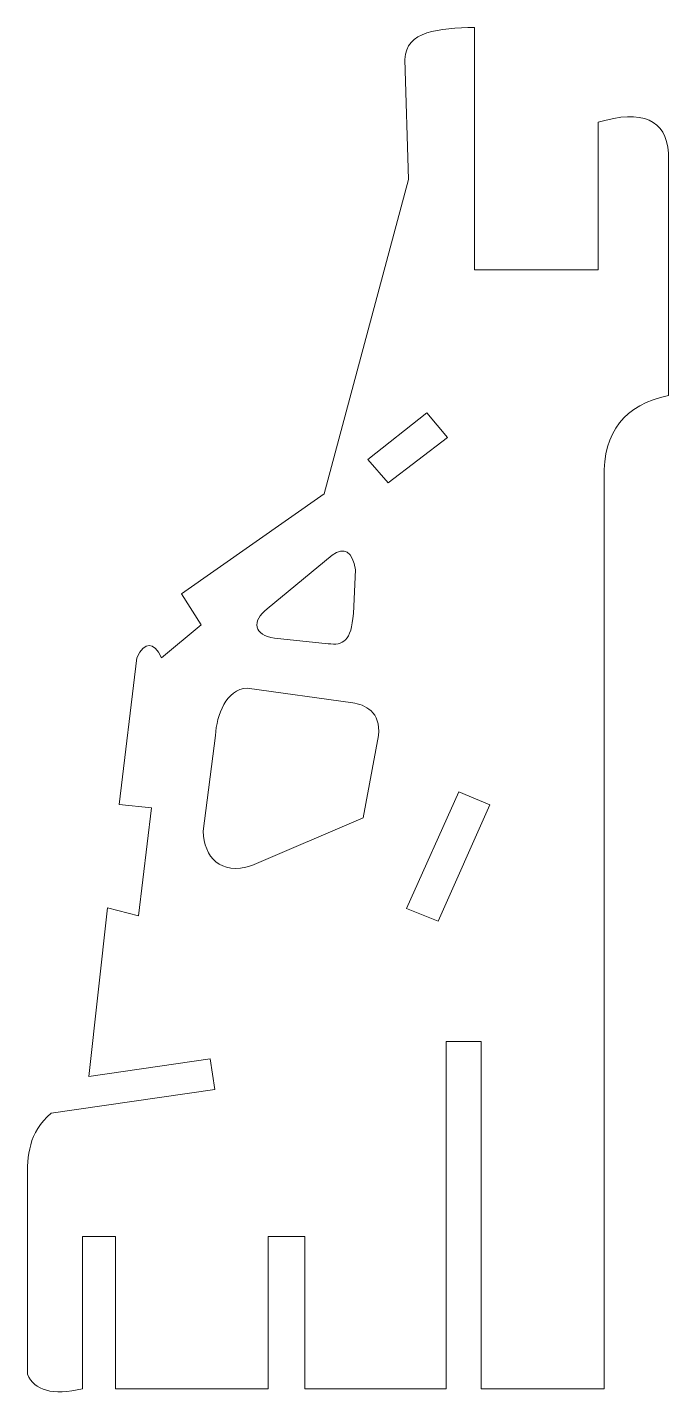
# Model space of a CAD drawing. Header units: millimetres. Extents: x 2861 to 2923, y 1478 to 1610.
import ezdxf

# ---------------------------------------------------------------- set-up
doc = ezdxf.new("R2010")
doc.units = ezdxf.units.MM

msp = doc.modelspace()

# ---------------------------------------------------------------- linework, layer by layer
at = {"lineweight": 20}
for points in [[(2904.04, 1610.02), (2900.57, 1609.93), (2897.39, 1609.7), (2897.29, 1606.92)], [(2915.99, 1600.84), (2920.3, 1602.1), (2922.58, 1601.1), (2922.82, 1597.85)], [(2922.82, 1574.38), (2922.82, 1574.38), (2922.82, 1597.85), (2922.82, 1597.85)], [(2922.82, 1574.38), (2918.56, 1573.49), (2916.48, 1570.83), (2916.59, 1566.41)], [(2890.26, 1558.9), (2890.26, 1558.9), (2883.96, 1553.71), (2883.96, 1553.71)], [(2883.96, 1553.71), (2882.41, 1552.51), (2882.65, 1551.17), (2884.67, 1550.87)], [(2889.85, 1550.34), (2889.85, 1550.34), (2884.67, 1550.87), (2884.67, 1550.87)], [(2878.94, 1541.45), (2878.94, 1541.45), (2877.76, 1532.17), (2877.76, 1532.17)], [(2877.76, 1532.17), (2877.84, 1529.69), (2879.4, 1527.87), (2882.46, 1528.86)], [(2904.67, 1478.19), (2904.67, 1478.19), (2904.67, 1511.81), (2904.67, 1511.81)], [(2878.88, 1507.18), (2878.88, 1507.18), (2863.05, 1504.87), (2863.05, 1504.87)], [(2863.05, 1504.87), (2860.81, 1502.98), (2860.75, 1500.76), (2860.74, 1498.47)], [(2860.74, 1498.47), (2860.74, 1498.47), (2860.74, 1479.61), (2860.74, 1479.61)], [(2866.07, 1478.19), (2863.19, 1477.53), (2861.41, 1478), (2860.74, 1479.61)]]:
    msp.add_open_spline(points, degree=3, dxfattribs=at)
for points, knots in [([(2915.99, 1600.84), (2915.99, 1600.84), (2915.99, 1586.54), (2915.99, 1586.54), (2915.99, 1586.54), (2915.99, 1586.54), (2904.04, 1586.54), (2904.04, 1586.54), (2904.04, 1586.54), (2904.04, 1586.54), (2904.04, 1610.02), (2904.04, 1610.02)], [0, 0, 0, 0, 0.25, 0.25, 0.25, 0.25, 0.5, 0.5, 0.5, 0.5, 1, 1, 1, 1]), ([(2897.29, 1606.92), (2897.29, 1606.92), (2897.64, 1595.29), (2897.64, 1595.29), (2897.64, 1595.29), (2897.64, 1595.29), (2889.48, 1564.84), (2889.48, 1564.84), (2889.48, 1564.84), (2889.48, 1564.84), (2875.65, 1555.17), (2875.65, 1555.17), (2875.65, 1555.17), (2875.65, 1555.17), (2877.58, 1552.18), (2877.58, 1552.18), (2877.58, 1552.18), (2877.58, 1552.18), (2873.73, 1548.98), (2873.73, 1548.98)], [0, 0, 0, 0, 0.166667, 0.166667, 0.166667, 0.166667, 0.333333, 0.333333, 0.333333, 0.333333, 0.5, 0.5, 0.5, 0.5, 0.666667, 0.666667, 0.666667, 0.666667, 1, 1, 1, 1]), ([(2901.43, 1570.29), (2901.43, 1570.29), (2895.67, 1565.92), (2895.67, 1565.92), (2895.67, 1565.92), (2895.67, 1565.92), (2893.69, 1568.16), (2893.69, 1568.16), (2893.69, 1568.16), (2893.69, 1568.16), (2899.4, 1572.7), (2899.4, 1572.7), (2899.4, 1572.7), (2899.4, 1572.7), (2901.43, 1570.29), (2901.43, 1570.29)], [0, 0, 0, 0, 0.2, 0.2, 0.2, 0.2, 0.4, 0.4, 0.4, 0.4, 0.6, 0.6, 0.6, 0.6, 1, 1, 1, 1]), ([(2904.67, 1478.19), (2904.67, 1478.19), (2916.59, 1478.19), (2916.59, 1478.19), (2916.59, 1478.19), (2916.59, 1478.19), (2916.59, 1566.41), (2916.59, 1566.41)], [0, 0, 0, 0, 0.333333, 0.333333, 0.333333, 0.333333, 1, 1, 1, 1]), ([(2890.26, 1558.9), (2891.44, 1559.76), (2892.2, 1559.29), (2892.52, 1557.49), (2892.52, 1557.49), (2892.52, 1557.49), (2892.3, 1553.27), (2892.3, 1553.27), (2892.3, 1553.27), (2892.11, 1550.58), (2891.29, 1550.15), (2889.85, 1550.34)], [0, 0, 0, 0, 0.25, 0.25, 0.25, 0.25, 0.5, 0.5, 0.5, 0.5, 1, 1, 1, 1]), ([(2873.73, 1548.98), (2872.93, 1550.58), (2872.13, 1550.58), (2871.33, 1548.98), (2871.33, 1548.98), (2871.33, 1548.98), (2869.62, 1534.77), (2869.62, 1534.77)], [0, 0, 0, 0, 0.333333, 0.333333, 0.333333, 0.333333, 1, 1, 1, 1]), ([(2878.94, 1541.45), (2879.08, 1543.44), (2879.97, 1545.92), (2882.03, 1546.04), (2882.03, 1546.04), (2882.03, 1546.04), (2892.24, 1544.62), (2892.24, 1544.62), (2892.24, 1544.62), (2893.37, 1544.45), (2895.01, 1543.73), (2894.73, 1541.45)], [0, 0, 0, 0, 0.5, 0.5, 0.5, 0.5, 0.75, 0.75, 0.75, 0.75, 1, 1, 1, 1]), ([(2894.73, 1541.45), (2894.73, 1541.45), (2893.24, 1533.49), (2893.24, 1533.49), (2893.24, 1533.49), (2893.24, 1533.49), (2882.46, 1528.86), (2882.46, 1528.86)], [0, 0, 0, 0, 0.333333, 0.333333, 0.333333, 0.333333, 1, 1, 1, 1]), ([(2897.45, 1524.7), (2897.45, 1524.7), (2902.52, 1536.01), (2902.52, 1536.01), (2902.52, 1536.01), (2902.52, 1536.01), (2905.51, 1534.73), (2905.51, 1534.73), (2905.51, 1534.73), (2905.51, 1534.73), (2900.5, 1523.47), (2900.5, 1523.47), (2900.5, 1523.47), (2900.5, 1523.47), (2897.45, 1524.7), (2897.45, 1524.7)], [0, 0, 0, 0, 0.2, 0.2, 0.2, 0.2, 0.4, 0.4, 0.4, 0.4, 0.6, 0.6, 0.6, 0.6, 1, 1, 1, 1]), ([(2869.62, 1534.77), (2869.62, 1534.77), (2872.77, 1534.46), (2872.77, 1534.46), (2872.77, 1534.46), (2872.77, 1534.46), (2871.49, 1524), (2871.49, 1524), (2871.49, 1524), (2871.49, 1524), (2868.5, 1524.75), (2868.5, 1524.75), (2868.5, 1524.75), (2868.5, 1524.75), (2866.69, 1508.42), (2866.69, 1508.42), (2866.69, 1508.42), (2866.69, 1508.42), (2878.43, 1510.13), (2878.43, 1510.13), (2878.43, 1510.13), (2878.43, 1510.13), (2878.88, 1507.18), (2878.88, 1507.18)], [0, 0, 0, 0, 0.142857, 0.142857, 0.142857, 0.142857, 0.285714, 0.285714, 0.285714, 0.285714, 0.428571, 0.428571, 0.428571, 0.428571, 0.571429, 0.571429, 0.571429, 0.571429, 0.714286, 0.714286, 0.714286, 0.714286, 1, 1, 1, 1]), ([(2887.59, 1492.95), (2887.59, 1492.95), (2887.59, 1478.19), (2887.59, 1478.19), (2887.59, 1478.19), (2887.59, 1478.19), (2901.29, 1478.19), (2901.29, 1478.19), (2901.29, 1478.19), (2901.29, 1478.19), (2901.29, 1511.81), (2901.29, 1511.81), (2901.29, 1511.81), (2901.29, 1511.81), (2904.67, 1511.81), (2904.67, 1511.81)], [0, 0, 0, 0, 0.2, 0.2, 0.2, 0.2, 0.4, 0.4, 0.4, 0.4, 0.6, 0.6, 0.6, 0.6, 1, 1, 1, 1]), ([(2866.07, 1478.19), (2866.07, 1478.19), (2866.07, 1492.95), (2866.07, 1492.95), (2866.07, 1492.95), (2866.07, 1492.95), (2869.27, 1492.95), (2869.27, 1492.95)], [0, 0, 0, 0, 0.333333, 0.333333, 0.333333, 0.333333, 1, 1, 1, 1]), ([(2884.04, 1478.19), (2884.04, 1478.19), (2869.27, 1478.19), (2869.27, 1478.19), (2869.27, 1478.19), (2869.27, 1478.19), (2869.27, 1492.95), (2869.27, 1492.95)], [0, 0, 0, 0, 0.333333, 0.333333, 0.333333, 0.333333, 1, 1, 1, 1]), ([(2884.04, 1478.19), (2884.04, 1478.19), (2884.04, 1492.95), (2884.04, 1492.95), (2884.04, 1492.95), (2884.04, 1492.95), (2887.59, 1492.95), (2887.59, 1492.95)], [0, 0, 0, 0, 0.333333, 0.333333, 0.333333, 0.333333, 1, 1, 1, 1])]:
    msp.add_open_spline(points, degree=3, knots=knots, dxfattribs=at)

doc.saveas('drawing.dxf')
